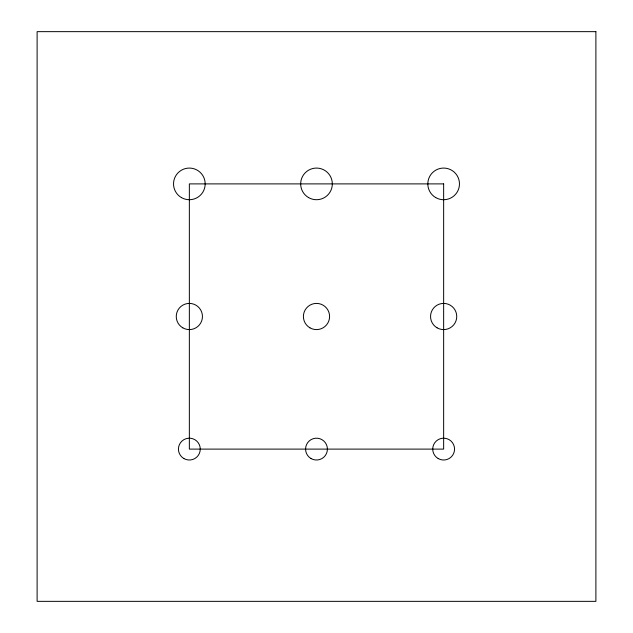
<?xml version="1.0" encoding="UTF-8"?>
<svg xmlns="http://www.w3.org/2000/svg" width="633" height="633" viewBox="0 0 633 633"><rect width="100%" height="100%" fill="white"/><g stroke="black" fill="none" stroke-linecap="round" stroke-linejoin="round"><path stroke-width="0.95" d="M595.89 31.65L37.11 31.65L37.11 601.35L595.89 601.35L595.89 31.65M443.646 183.894L189.354 183.894L189.354 449.106L443.646 449.106L443.646 183.894M182.802 327.839A13.095 13.095 0 0 0 202.449 316.5A13.095 13.095 0 0 0 182.802 305.161A13.095 13.095 0 0 0 182.802 327.839M311.04 458.553A10.911 10.911 0 0 0 327.411 449.106A10.911 10.911 0 0 0 311.04 439.65A10.911 10.911 0 0 0 311.04 458.553M438.186 458.553A10.911 10.911 0 0 0 454.557 449.106A10.911 10.911 0 0 0 438.186 439.65A10.911 10.911 0 0 0 438.186 458.553M437.094 327.839A13.095 13.095 0 0 0 456.741 316.5A13.095 13.095 0 0 0 437.094 305.161A13.095 13.095 0 0 0 437.094 327.839M309.948 327.839A13.095 13.095 0 0 0 329.595 316.5A13.095 13.095 0 0 0 309.948 305.161A13.095 13.095 0 0 0 309.948 327.839M435.733 197.599A15.825 15.825 0 0 0 459.471 183.894A15.825 15.825 0 0 0 435.733 170.19A15.825 15.825 0 0 0 435.733 197.599M308.587 197.599A15.825 15.825 0 0 0 332.325 183.894A15.825 15.825 0 0 0 308.587 170.19A15.825 15.825 0 0 0 308.587 197.599M181.442 197.599A15.825 15.825 0 0 0 205.179 183.894A15.825 15.825 0 0 0 181.442 170.19A15.825 15.825 0 0 0 181.442 197.599M183.894 458.553A10.911 10.911 0 0 0 200.265 449.106A10.911 10.911 0 0 0 183.894 439.65A10.911 10.911 0 0 0 183.894 458.553"/></g></svg>
